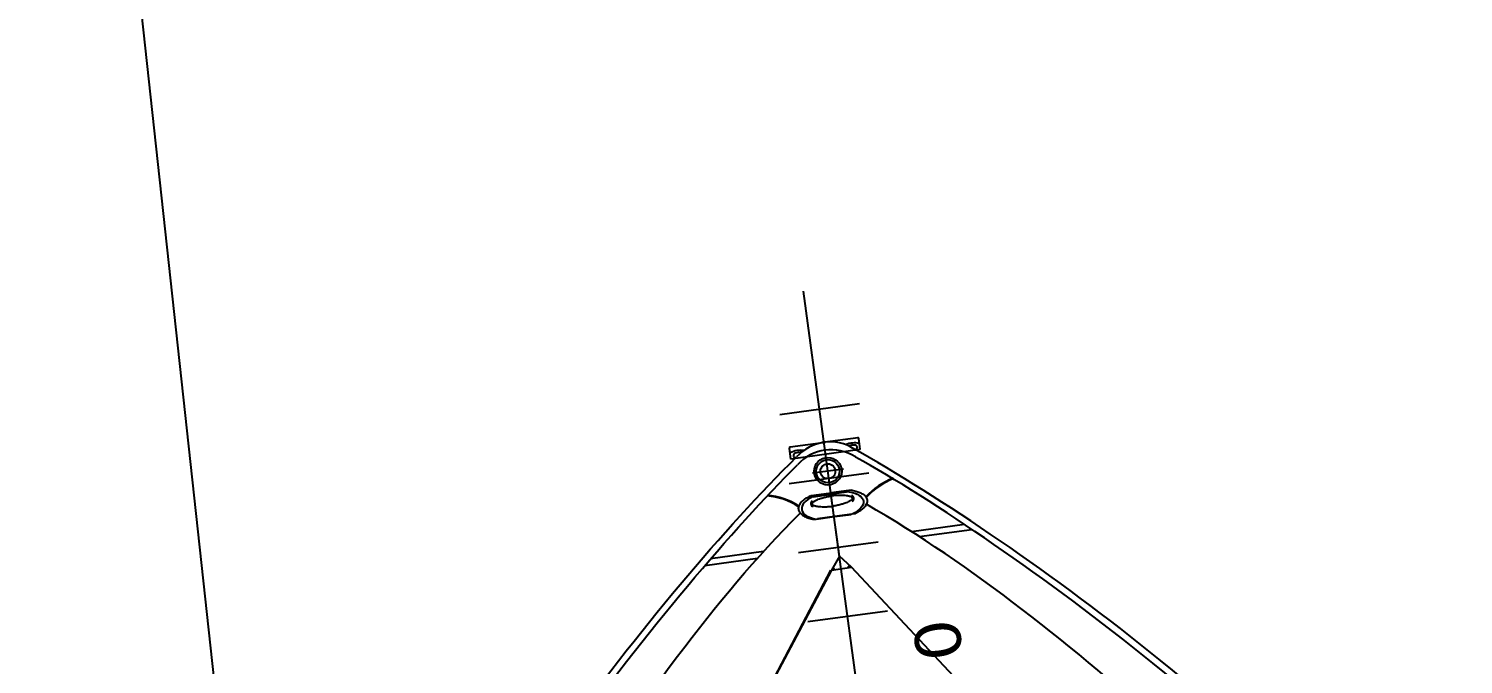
# Model space of a CAD drawing. Header units: metres. Extents: x 267365 to 277461, y 2088854 to 2108025.
# Drawn here: x 272930 to 272975.35, y 2094834.56 to 2094854.65 of the extents above; entities that cross this region are included whole.
import ezdxf

# ---------------------------------------------------------------- set-up
doc = ezdxf.new("R2010")
doc.units = ezdxf.units.M
doc.layers.add('BOAT', color=30, linetype='Continuous')
doc.layers.add('village', color=3, linetype='Continuous')
doc.styles.get("Standard").update_dxf_attribs({"font": 'calibri.ttf'})

# ---------------------------------------------------------------- blocks, each defined once
blk = doc.blocks.new('8')
at = {"color": 0}
for p, q in [((98137, 18911), (98137, 19369)), ((98189, 18851), (98189, 19311)), ((96614, 19251), (97953, 18298)), ((97952, 18291), (96616, 19254)), ((97537, 17861), (97537, 18554)), ((98137, 17861), (98137, 18554)), ((98737, 17861), (98737, 18554)), ((99337, 17861), (99337, 18554)), ((98947, 17906), (98947, 18510)), ((98947, 18510), (99042, 18510)), ((99051, 18501), (99051, 18194)), ((97952, 18291), (97953, 18118)), ((98061, 18208), (97952, 18291)), ((98405, 18364), (98405, 18205)), ((98405, 18205), (98405, 18351)), ((98600, 18364), (98600, 18205)), ((98612, 18378), (98612, 18205)), ((98800, 18073), (98800, 18343)), ((13535, 18208), (100365, 18208)), ((97953, 18118), (98061, 18208)), ((98061, 18208), (98585, 18208)), ((98405, 18031), (98405, 18205)), ((98405, 18205), (98405, 18060)), ((98600, 18051), (98600, 18205)), ((98612, 18032), (98612, 18205)), ((99051, 17911), (99051, 18222)), ((96614, 17164), (97953, 18118)), ((98947, 17906), (99042, 17906)), ((98189, 17565), (98189, 17105)), ((98137, 17504), (98137, 17047))]:
    blk.add_line(p, q, dxfattribs=at)
for centre, radius in [((98800, 18208), 119), ((98800, 18208), 100), ((97961, 18274), 3.95), ((98047, 18208), 3.95), ((98800, 18208), 64), ((97961, 18141), 3.95)]:
    blk.add_circle(centre, radius, dxfattribs=at)
for centre, radius, start, end in [((98101, 18876), 572, 318.7361, 347.8521), ((98090, 18880), 588, 319.3745, 347.3648), ((98598, 18208), 385, 319.2745, 40.7255), ((98972, 18463), 20.8, 8.7414, 163.2893), ((98666, 18208), 385, 319.2745, 40.7255), ((98798, 18438), 196, 351.5571, 8.3451), ((98819, 18443), 193, 344.2, 19.8876), ((99042, 18501), 9.06, 359.998, 89.998), ((98540, 18365), 27.3, 21.8547, 158.1453), ((98540, 18366), 14.8, 41.1943, 138.7936), ((98540, 18045), 27.3, 201.8547, 338.1453), ((98540, 18045), 14.8, 221.2064, 318.8057), ((98972, 17952), 20.8, 196.7107, 351.2586), ((98798, 17977), 196, 351.6549, 8.4429), ((98819, 17973), 193, 340.1124, 15.8), ((98101, 17534), 572, 12.1479, 41.2639), ((98090, 17531), 588, 12.6352, 40.6255), ((99042, 17915), 9.06, 270.002, 0.002)]:
    blk.add_arc(centre, radius, start, end, dxfattribs=at)
blk.add_ellipse((98503, 18205), major_axis=(0, -271), ratio=0.444025, start_param=8.481745, end_param=10.367811, dxfattribs=at)
at = {"color": 0, "extrusion": (0, 0, -1)}
blk.add_ellipse((98503, 18210), major_axis=(0, 271), ratio=0.444025, start_param=8.481745, end_param=10.367811, dxfattribs=at)
at = {"color": 0}
for points, knots in [([(85808, 25837), (87365, 25489), (90263, 24802), (93367, 23642), (96704, 21081), (98439, 19149), (98958, 18459)], [3200.049478, 3200.049478, 3200.049478, 3200.049478, 4054.762169, 8726.573931, 12998.527558, 16515.520283, 16515.520283, 16515.520283, 16515.520283]), ([(85792, 25769), (87350, 25421), (90248, 24733), (93352, 23574), (96689, 21013), (98424, 19080), (98889, 18459)], [3200.049478, 3200.049478, 3200.049478, 3200.049478, 4054.762169, 8726.573931, 12998.527558, 16515.520283, 16515.520283, 16515.520283, 16515.520283]), ([(89136, 24732), (90315, 24392), (92877, 23469), (95933, 21115), (97833, 19333), (98473, 18497)], [136.452262, 136.452262, 136.452262, 136.452262, 3696.21835, 8091.377259, 11433.884164, 11433.884164, 11433.884164, 11433.884164]), ([(98508, 18504), (98506, 18504), (98503, 18503), (98497, 18503), (98493, 18502), (98486, 18499), (98483, 18498), (98474, 18493), (98469, 18489), (98455, 18478), (98448, 18469), (98434, 18449), (98428, 18437), (98416, 18412), (98411, 18398), (98406, 18381), (98406, 18381), (98405, 18364)], [1304.519022, 1304.519022, 1304.519022, 1304.519022, 1336.453703, 1336.453703, 1375.680244, 1375.680244, 1413.071468, 1413.071468, 1482.009838, 1482.009838, 1582.004153, 1582.004153, 1678.455747, 1678.455747, 1774.947987, 1774.947987, 1780.87689, 1780.87689, 1780.87689, 1780.87689]), ([(98612, 18378), (98610, 18384), (98608, 18390), (98601, 18410), (98596, 18424), (98584, 18446), (98578, 18456), (98564, 18476), (98555, 18484), (98542, 18493), (98539, 18496), (98532, 18499), (98528, 18500), (98520, 18503), (98515, 18504), (98510, 18504), (98509, 18504), (98509, 18504)], [4006.585228, 4006.585228, 4006.585228, 4006.585228, 4044.165497, 4044.165497, 4140.894881, 4140.894881, 4227.657941, 4227.657941, 4341.529655, 4341.529655, 4384.125879, 4384.125879, 4424.166807, 4424.166807, 4479.062765, 4479.062765, 4485.266708, 4485.266708, 4485.266708, 4485.266708]), ([(98529, 18376), (98529, 18376), (98529, 18375), (98528, 18374), (98527, 18373), (98526, 18370), (98525, 18368), (98523, 18364), (98522, 18361), (98519, 18355), (98518, 18351), (98515, 18343), (98513, 18338), (98510, 18326), (98508, 18319), (98505, 18302), (98503, 18293), (98500, 18271), (98498, 18260), (98497, 18236), (98496, 18224), (98496, 18210), (98496, 18207), (98496, 18205)], [1091.566463, 1091.566463, 1091.566463, 1091.566463, 1119.418834, 1119.418834, 1150.420411, 1150.420411, 1179.842559, 1179.842559, 1210.0725, 1210.0725, 1243.030019, 1243.030019, 1281.127944, 1281.127944, 1328.239099, 1328.239099, 1385.856619, 1385.856619, 1446.905783, 1446.905783, 1510.122348, 1510.122348, 1521.208134, 1521.208134, 1521.208134, 1521.208134]), ([(98551, 18376), (98551, 18376), (98552, 18375), (98553, 18374), (98553, 18373), (98555, 18370), (98556, 18368), (98558, 18364), (98559, 18361), (98562, 18355), (98563, 18351), (98566, 18343), (98567, 18338), (98571, 18326), (98573, 18319), (98576, 18302), (98578, 18293), (98581, 18271), (98582, 18260), (98584, 18236), (98585, 18224), (98585, 18210), (98585, 18207), (98585, 18205)], [1091.566463, 1091.566463, 1091.566463, 1091.566463, 1119.418834, 1119.418834, 1150.420411, 1150.420411, 1179.842559, 1179.842559, 1210.0725, 1210.0725, 1243.030019, 1243.030019, 1281.127944, 1281.127944, 1328.239099, 1328.239099, 1385.856619, 1385.856619, 1446.905783, 1446.905783, 1510.122348, 1510.122348, 1521.208134, 1521.208134, 1521.208134, 1521.208134]), ([(98529, 18035), (98529, 18035), (98529, 18035), (98528, 18036), (98527, 18037), (98526, 18040), (98525, 18042), (98523, 18047), (98522, 18049), (98519, 18055), (98518, 18059), (98515, 18067), (98513, 18072), (98510, 18084), (98508, 18091), (98505, 18108), (98503, 18118), (98500, 18139), (98498, 18150), (98497, 18174), (98496, 18186), (98496, 18201), (98496, 18203), (98496, 18205)], [1091.566463, 1091.566463, 1091.566463, 1091.566463, 1119.418834, 1119.418834, 1150.420411, 1150.420411, 1179.842559, 1179.842559, 1210.0725, 1210.0725, 1243.030019, 1243.030019, 1281.127944, 1281.127944, 1328.239099, 1328.239099, 1385.856619, 1385.856619, 1446.905783, 1446.905783, 1510.122348, 1510.122348, 1521.208134, 1521.208134, 1521.208134, 1521.208134]), ([(98551, 18035), (98551, 18035), (98552, 18035), (98553, 18036), (98553, 18037), (98555, 18040), (98556, 18042), (98558, 18047), (98559, 18049), (98562, 18055), (98563, 18059), (98566, 18067), (98567, 18072), (98571, 18084), (98573, 18091), (98576, 18108), (98578, 18118), (98581, 18139), (98582, 18150), (98584, 18174), (98585, 18186), (98585, 18201), (98585, 18203), (98585, 18205)], [1091.566463, 1091.566463, 1091.566463, 1091.566463, 1119.418834, 1119.418834, 1150.420411, 1150.420411, 1179.842559, 1179.842559, 1210.0725, 1210.0725, 1243.030019, 1243.030019, 1281.127944, 1281.127944, 1328.239099, 1328.239099, 1385.856619, 1385.856619, 1446.905783, 1446.905783, 1510.122348, 1510.122348, 1521.208134, 1521.208134, 1521.208134, 1521.208134]), ([(85792, 10647), (87350, 10994), (90248, 11682), (93352, 12841), (96689, 15403), (98424, 17335), (98889, 17957)], [3200.049478, 3200.049478, 3200.049478, 3200.049478, 4054.762169, 8726.573931, 12998.527558, 16515.520283, 16515.520283, 16515.520283, 16515.520283]), ([(85808, 10578), (87365, 10926), (90263, 11614), (93367, 12773), (96704, 15335), (98439, 17267), (98972, 17975)], [3200.049478, 3200.049478, 3200.049478, 3200.049478, 4054.762169, 8726.573931, 12998.527558, 16515.520283, 16515.520283, 16515.520283, 16515.520283]), ([(89136, 11683), (90315, 12023), (92877, 12947), (95933, 15300), (97833, 17083), (98473, 17918)], [136.452262, 136.452262, 136.452262, 136.452262, 3696.21835, 8091.377259, 11433.884164, 11433.884164, 11433.884164, 11433.884164]), ([(98508, 17907), (98506, 17907), (98503, 17907), (98497, 17908), (98493, 17909), (98486, 17911), (98483, 17912), (98474, 17917), (98469, 17921), (98455, 17933), (98448, 17942), (98434, 17962), (98428, 17973), (98416, 17999), (98411, 18013), (98406, 18029), (98406, 18030), (98405, 18031)], [1304.519022, 1304.519022, 1304.519022, 1304.519022, 1336.453703, 1336.453703, 1375.680244, 1375.680244, 1413.071468, 1413.071468, 1482.009838, 1482.009838, 1582.004153, 1582.004153, 1678.455747, 1678.455747, 1774.947987, 1774.947987, 1780.87689, 1780.87689, 1780.87689, 1780.87689]), ([(98612, 18032), (98610, 18026), (98608, 18020), (98601, 18000), (98596, 17987), (98584, 17964), (98578, 17954), (98564, 17935), (98555, 17926), (98542, 17917), (98539, 17915), (98532, 17911), (98528, 17910), (98520, 17908), (98515, 17907), (98510, 17907), (98509, 17907), (98509, 17907)], [4006.585228, 4006.585228, 4006.585228, 4006.585228, 4044.165497, 4044.165497, 4140.894881, 4140.894881, 4227.657941, 4227.657941, 4341.529655, 4341.529655, 4384.125879, 4384.125879, 4424.166807, 4424.166807, 4479.062765, 4479.062765, 4485.266708, 4485.266708, 4485.266708, 4485.266708])]:
    blk.add_open_spline(points, degree=3, knots=knots, dxfattribs=at)
at = {"color": 0, "insert": (97073, 17665), "char_height": 400, "attachment_point": 1}
blk.add_mtext_dynamic_manual_height_columns('0', width=413.33, gutter_width=12.5, heights=[0], dxfattribs=at)
blk.add_mtext_dynamic_manual_height_columns('0', width=413.33, gutter_width=12.5, heights=[0], dxfattribs=at)

msp = doc.modelspace()

# ---------------------------------------------------------------- linework, layer by layer
at = {"layer": 'village', "color": 3}
msp.add_lwpolyline([(273002.953, 2095218.417), (272970.339, 2095092.579), (272909.958, 2095071.945), (272943.855, 2094760.628), (272969.301, 2094662.164), (272960.917, 2094590.393), (272898.281, 2094571.93), (272851.181, 2094576.054), (272827.639, 2094714.828), (272797.931, 2094784.101), (272759.73, 2094794.992), (272661.127, 2094789.691), (272558.244, 2094757.513), (272542.714, 2094737.178), (272561.904, 2094580.411), (272550.905, 2094555.67), (272421.718, 2094449.261), (272332.696, 2094367.828), (272292.413, 2094358.555), (272233.879, 2094387.239), (272241.162, 2094317.785)], dxfattribs=at)

# ---------------------------------------------------------------- block references
at = {"layer": 'BOAT', "xscale": 0.003670803171036142, "yscale": 0.003670803171036142, "zscale": 0.003670803171036142, "rotation": 97.74185161800006}
msp.add_blockref('8', (273070.348, 2094490.301), dxfattribs=at)

doc.saveas('drawing.dxf')
